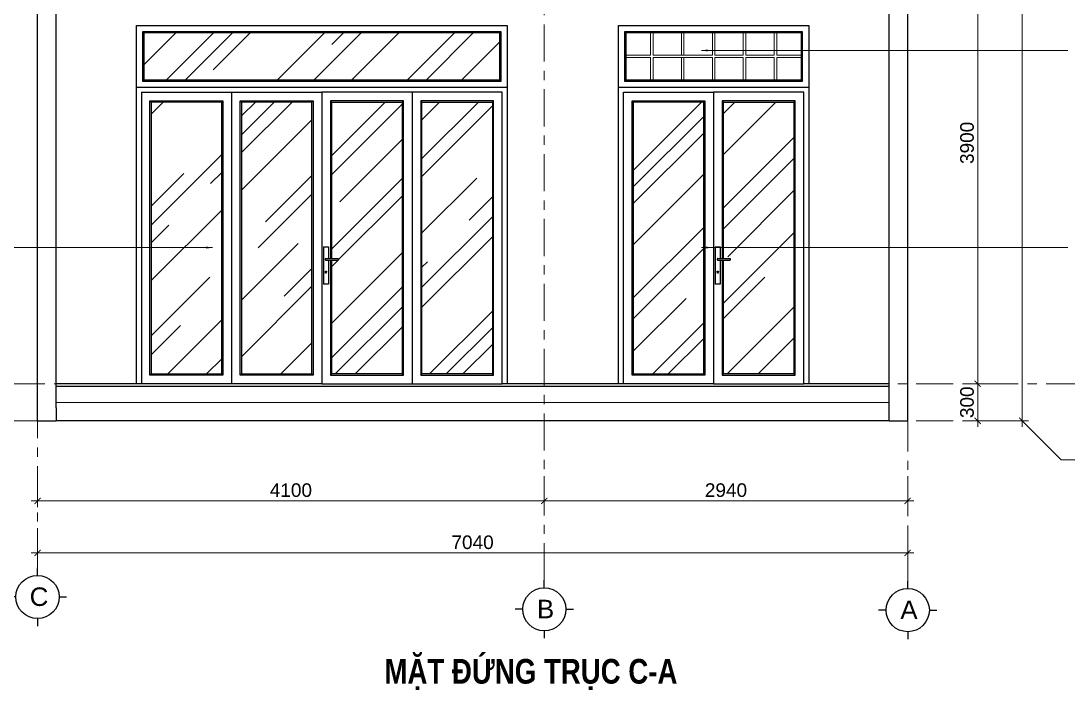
# Model space of a CAD drawing. Header units: millimetres. Extents: x 0 to 84000, y -29700 to 363007.
# Drawn here: x 53315 to 70258, y 209154 to 219989 of the extents above; entities that cross this region are included whole.
import ezdxf

# ---------------------------------------------------------------- set-up
doc = ezdxf.new("R2010")
doc.units = ezdxf.units.MM
doc.linetypes.add('Grid Line', pattern=[10.5, 6, -1.5, 1.5, -1.5])
for name, color, linetype, lineweight in [('- Dims', 8, 'Continuous', 13), ('- Note', 9, 'Continuous', 13), ('A-ANNO-DIMS', 211, 'Continuous', 13), ('A-FLOR-LEVL', 51, 'Continuous', 13), ('G-ANNO-TTLB', 6, 'Continuous', 13), ('S-GRID', 1, 'Continuous', 13), ('S-GRID-IDEN', 1, 'Continuous', 25)]:
    doc.layers.add(name, color=color, linetype=linetype, lineweight=lineweight)
doc.styles.add('Arial', font='arial.ttf')
doc.styles.add('Arial_B_4', font='arialbd.ttf', dxfattribs={"width": 0.8, "height": 4})
doc.styles.add('R-Arial', font='arial.ttf')
doc.dimstyles.new('SC-50-100', dxfattribs={"dimtxt": 220, "dimasz": 100, "dimexe": 100, "dimexo": 200, "dimgap": 60, "dimtad": 1, "dimdec": 0, "dimlfac": 0.5, "dimzin": 0, "dimdsep": 46, "dimtxsty": 'R-Arial', "dimblk": 'ARCHTICK', "dimcen": 0.5, "dimdle": 100, "dimclrd": 256, "dimclre": 256, "dimclrt": 4, "dimadec": 0, "dimazin": 0, "dimtfac": 1, "dimtdec": 0, "dimtix": 1, "dimtmove": 0, "dimatfit": 3, "dimfxl": 1, "dimtolj": 1, "dimtzin": 0, "dimlwd": -1, "dimlwe": -1, "dimarcsym": 0})

# ---------------------------------------------------------------- blocks, each defined once
blk = doc.blocks.new('Grid - Gird_A3-A4-1669209-CD_MẶT ĐỨNG TRỤC C-A')
at = {"layer": 'S-GRID-IDEN'}
for p, q in [((-3520, -1551.5), (-3520, -1491.5)), ((-3695, -1726.5), (-3755, -1726.5)), ((-3345, -1726.5), (-3285, -1726.5)), ((-3520, -1901.5), (-3520, -1961.5))]:
    blk.add_line(p, q, dxfattribs=at)
blk.add_circle((-3520, -1726.5), 175, dxfattribs=at)
blk = doc.blocks.new('_ArchTick')
at = {"color": 0, "linetype": 'ByBlock', "const_width": 0.15}
blk.add_lwpolyline([(-0.5, -0.5), (0.5, 0.5)], dxfattribs=at)
blk = doc.blocks.new('*D265')
at = {"layer": 'A-ANNO-DIMS', "transparency": 16777216}
for p, q in [((68796, 222014), (68796, 214014)), ((69196, 221914), (68696, 221914)), ((69196, 214114), (68696, 214114))]:
    blk.add_line(p, q, dxfattribs=at)
at = {"layer": 'Defpoints', "color": 0, "transparency": 16777216}
for p in [(69396, 221914), (68796, 214114), (69396, 214114)]:
    blk.add_point(p, dxfattribs=at)
at = {"layer": 'A-ANNO-DIMS', "transparency": 16777216, "xscale": 100, "yscale": 100, "zscale": 100}
for p, rotation in [((68796, 221914), 90), ((68796, 214114), 270)]:
    blk.add_blockref('_ArchTick', p, dxfattribs=dict(at, rotation=rotation))
at = {"layer": 'A-ANNO-DIMS', "color": 4, "transparency": 16777216, "insert": (68624, 218014), "char_height": 220, "width": 1.21, "attachment_point": 5, "rotation": 90, "style": 'R-Arial'}
blk.add_mtext('\\A1;3900', dxfattribs=at)
blk = doc.blocks.new('*D266')
at = {"layer": 'A-ANNO-DIMS', "transparency": 16777216}
for p, q in [((68796, 214114), (68796, 214214)), ((69196, 214114), (68696, 214114)), ((68796, 214114), (68796, 213514)), ((69196, 213514), (68696, 213514)), ((68796, 213514), (68796, 213414))]:
    blk.add_line(p, q, dxfattribs=at)
at = {"layer": 'Defpoints', "color": 0, "transparency": 16777216}
for p in [(69396, 214114), (68796, 213514), (69396, 213514)]:
    blk.add_point(p, dxfattribs=at)
at = {"layer": 'A-ANNO-DIMS', "transparency": 16777216, "xscale": 100, "yscale": 100, "zscale": 100}
for p, rotation in [((68796, 214114), 270), ((68796, 213514), 90)]:
    blk.add_blockref('_ArchTick', p, dxfattribs=dict(at, rotation=rotation))
at = {"layer": 'A-ANNO-DIMS', "color": 4, "transparency": 16777216, "insert": (68624, 213814), "char_height": 220, "width": 0.904, "attachment_point": 5, "rotation": 90, "style": 'R-Arial'}
blk.add_mtext('\\A1;300', dxfattribs=at)
blk = doc.blocks.new('*D272')
at = {"layer": 'A-ANNO-DIMS', "transparency": 16777216}
for p, q in [((53583, 212617), (53583, 212117)), ((61783, 212617), (61783, 212117)), ((53483, 212217), (61883, 212217))]:
    blk.add_line(p, q, dxfattribs=at)
at = {"layer": 'Defpoints', "color": 0, "transparency": 16777216}
for p in [(53583, 212817), (61783, 212817), (61783, 212217)]:
    blk.add_point(p, dxfattribs=at)
at = {"layer": 'A-ANNO-DIMS', "transparency": 16777216, "xscale": 100, "yscale": 100, "zscale": 100, "rotation": 180}
blk.add_blockref('_ArchTick', (53583, 212217), dxfattribs=at)
at = {"layer": 'A-ANNO-DIMS', "transparency": 16777216, "xscale": 100, "yscale": 100, "zscale": 100}
blk.add_blockref('_ArchTick', (61783, 212217), dxfattribs=at)
at = {"layer": 'A-ANNO-DIMS', "color": 4, "transparency": 16777216, "insert": (57683, 212390), "char_height": 220, "width": 1.21, "attachment_point": 5, "style": 'R-Arial'}
blk.add_mtext('\\A1;4100', dxfattribs=at)
blk = doc.blocks.new('*D273')
at = {"layer": 'A-ANNO-DIMS', "transparency": 16777216}
for p, q in [((61783, 212617), (61783, 212117)), ((67663, 212617), (67663, 212117)), ((61683, 212217), (67763, 212217))]:
    blk.add_line(p, q, dxfattribs=at)
at = {"layer": 'Defpoints', "color": 0, "transparency": 16777216}
for p in [(61783, 212817), (67663, 212817), (67663, 212217)]:
    blk.add_point(p, dxfattribs=at)
at = {"layer": 'A-ANNO-DIMS', "transparency": 16777216, "xscale": 100, "yscale": 100, "zscale": 100, "rotation": 180}
blk.add_blockref('_ArchTick', (61783, 212217), dxfattribs=at)
at = {"layer": 'A-ANNO-DIMS', "transparency": 16777216, "xscale": 100, "yscale": 100, "zscale": 100}
blk.add_blockref('_ArchTick', (67663, 212217), dxfattribs=at)
at = {"layer": 'A-ANNO-DIMS', "color": 4, "transparency": 16777216, "insert": (64723, 212390), "char_height": 220, "width": 1.21, "attachment_point": 5, "style": 'R-Arial'}
blk.add_mtext('\\A1;2940', dxfattribs=at)
blk = doc.blocks.new('*D274')
at = {"layer": 'A-ANNO-DIMS', "transparency": 16777216}
for p, q in [((53583, 211774), (53583, 211274)), ((67663, 211774), (67663, 211274)), ((53483, 211374), (67763, 211374))]:
    blk.add_line(p, q, dxfattribs=at)
at = {"layer": 'Defpoints', "color": 0, "transparency": 16777216}
for p in [(53583, 211974), (67663, 211974), (67663, 211374)]:
    blk.add_point(p, dxfattribs=at)
at = {"layer": 'A-ANNO-DIMS', "transparency": 16777216, "xscale": 100, "yscale": 100, "zscale": 100, "rotation": 180}
blk.add_blockref('_ArchTick', (53583, 211374), dxfattribs=at)
at = {"layer": 'A-ANNO-DIMS', "transparency": 16777216, "xscale": 100, "yscale": 100, "zscale": 100}
blk.add_blockref('_ArchTick', (67663, 211374), dxfattribs=at)
at = {"layer": 'A-ANNO-DIMS', "color": 4, "transparency": 16777216, "insert": (60623, 211546), "char_height": 220, "width": 1.21, "attachment_point": 5, "style": 'R-Arial'}
blk.add_mtext('\\A1;7040', dxfattribs=at)
blk = doc.blocks.new('*D275')
at = {"layer": 'A-ANNO-DIMS', "transparency": 16777216}
for p, q in [((69118, 236214), (69618, 236214)), ((69518, 236314), (69518, 213414)), ((69118, 213514), (69618, 213514))]:
    blk.add_line(p, q, dxfattribs=at)
at = {"layer": 'Defpoints', "color": 0, "transparency": 16777216}
for p in [(68918, 236214), (68918, 213514), (69518, 213514)]:
    blk.add_point(p, dxfattribs=at)
at = {"layer": 'A-ANNO-DIMS', "transparency": 16777216, "xscale": 100, "yscale": 100, "zscale": 100}
for p, rotation in [((69518, 236214), 90), ((69518, 213514), 270)]:
    blk.add_blockref('_ArchTick', p, dxfattribs=dict(at, rotation=rotation))
at = {"layer": 'A-ANNO-DIMS', "color": 4, "transparency": 16777216, "insert": (69345, 224864), "char_height": 220, "width": 1.51, "attachment_point": 5, "rotation": 90, "style": 'R-Arial'}
blk.add_mtext('\\A1;11350', dxfattribs=at)

msp = doc.modelspace()

# ---------------------------------------------------------------- hatches: boundary and pattern name
at = {"layer": '- Dims'}
h = msp.add_hatch(dxfattribs=at)
h.set_pattern_fill('AR-RROOF', color=256, scale=50, angle=45)
h.set_pattern_definition([(45, (60500.7, 225353.4), (1077.63, 2873.68), [19050, -2540, 6350, -1270]), (45, (61246.1, 226996.8), (-2092.4, 296.35), [3810, -419.1, 7620, -952.5]), (45, (60186.4, 226565.7), (4068.056, 5271.41), [10160, -1778, 5080, -1270])])
h.paths.add_polyline_path([(61025.9, 226534.3), (59785.9, 226534.3), (59785.9, 224114.3), (61025.9, 224114.3)])
h.paths.add_polyline_path([(56423.4, 226534.3), (55423.4, 226534.3), (55423.4, 224114.3), (56423.4, 224114.3)])
h.paths.add_polyline_path([(56743.4, 224114.3), (57743.4, 224114.3), (57743.4, 226534.3), (56743.4, 226534.3)])
h.paths.add_polyline_path([(61063.4, 219034.3), (61063.4, 219794.3), (55303.4, 219794.3), (55303.4, 219034.3)])
h.paths.add_polyline_path([(56563.4, 218674.3), (55423.4, 218674.3), (55423.4, 214274.3), (56563.4, 214274.3)])
h.paths.add_polyline_path([(58023.4, 218674.3), (56883.4, 218674.3), (56883.4, 214274.3), (58023.4, 214274.3)])
h.paths.add_polyline_path([(58343.4, 216140.4), (58450.2, 216140.4), (58450.2, 216116.4), (58343.4, 216116.4), (58343.4, 214274.3), (59483.4, 214274.3), (59483.4, 218674.3), (58343.4, 218674.3)])
h.paths.add_polyline_path([(60943.4, 218674.3), (59803.4, 218674.3), (59803.4, 214274.3), (60943.4, 214274.3)])
h.paths.add_polyline_path([(63223.4, 214274.3), (64363.4, 214274.3), (64363.4, 218674.3), (63223.4, 218674.3)])
h.paths.add_polyline_path([(65823.4, 218674.3), (64683.4, 218674.3), (64683.4, 216140.4), (64790.2, 216140.4), (64790.2, 216116.4), (64683.4, 216116.4), (64683.4, 214274.3), (65823.4, 214274.3)])
h.paths.add_polyline_path([(64823.4, 224114.3), (65823.4, 224114.3), (65823.4, 226534.3), (64823.4, 226534.3)])
h.paths.add_polyline_path([(64503.4, 224114.3), (64503.4, 226534.3), (63503.4, 226534.3), (63503.4, 224114.3)])
h.paths.add_polyline_path([(63343.4, 226774.3), (65983.4, 226774.3), (65983.4, 226890.6), (65921.7, 226985.7), (65839.5, 227091.1), (65748.5, 227189), (65649.4, 227278.6), (65542.9, 227359.4), (65429.9, 227430.6), (65311.1, 227491.9), (65187.5, 227542.6), (65059.9, 227582.4), (64929.4, 227611.1), (64796.9, 227628.4), (64663.4, 227634.2), (64529.9, 227628.4), (64397.4, 227611.1), (64266.9, 227582.4), (64139.3, 227542.6), (64015.7, 227491.9), (63896.9, 227430.6), (63783.9, 227359.4), (63677.4, 227278.6), (63578.3, 227189), (63487.3, 227091.1), (63405.1, 226985.7), (63343.4, 226890.6)])
h.paths.add_polyline_path([(63503.4, 231514.3), (64503.4, 231514.3), (64503.4, 233734.3), (63503.4, 233734.3)])
h.paths.add_polyline_path([(64823.4, 233734.3), (64823.4, 231514.3), (65823.4, 231514.3), (65823.4, 233734.3)])

# ---------------------------------------------------------------- linework, layer by layer
at = {"layer": '- Note'}
for points in [[(63103.4, 219794.3), (63103.4, 219034.3)], [(63503.4, 219794.3), (63503.4, 219434.3)], [(63543.4, 219794.3), (63543.4, 219434.3)], [(64003.4, 219794.3), (64003.4, 219434.3)], [(64043.4, 219794.3), (64043.4, 219434.3)], [(64503.4, 219794.3), (64503.4, 219434.3)], [(64543.4, 219794.3), (64543.4, 219434.3)], [(65003.4, 219794.3), (65003.4, 219434.3)], [(65043.4, 219794.3), (65043.4, 219434.3)], [(65503.4, 219794.3), (65503.4, 219434.3)], [(65543.4, 219794.3), (65543.4, 219434.3)], [(63103.4, 219434.3), (63503.4, 219434.3)], [(63543.4, 219434.3), (64503.4, 219434.3)], [(64543.4, 219434.3), (65003.4, 219434.3)], [(65043.4, 219434.3), (65503.4, 219434.3)], [(65543.4, 219434.3), (65943.4, 219434.3)], [(63103.4, 219394.3), (63503.4, 219394.3)], [(63503.4, 219394.3), (63503.4, 219034.3)], [(63543.4, 219394.3), (63543.4, 219034.3)], [(63543.4, 219394.3), (64503.4, 219394.3)], [(64003.4, 219394.3), (64003.4, 219034.3)], [(64043.4, 219394.3), (64043.4, 219034.3)], [(64503.4, 219394.3), (64503.4, 219034.3)], [(64543.4, 219394.3), (64543.4, 219034.3)], [(64543.4, 219394.3), (65003.4, 219394.3)], [(65003.4, 219394.3), (65003.4, 219034.3)], [(65043.4, 219394.3), (65043.4, 219034.3)], [(65043.4, 219394.3), (65503.4, 219394.3)], [(65503.4, 219394.3), (65503.4, 219034.3)], [(65543.4, 219394.3), (65543.4, 219034.3)], [(65543.4, 219394.3), (65943.4, 219394.3)]]:
    msp.add_lwpolyline(points, dxfattribs=at)
for p, q in [((53583.4, 213514.3), (53583.4, 221094.3)), ((53883.4, 214114.3), (53883.4, 221094.3)), ((67363.4, 214114.3), (67363.4, 221094.3)), ((67663.4, 214114.3), (67663.4, 221094.3)), ((55183.4, 219914.3), (61183.4, 219914.3)), ((55183.4, 218918.3), (55183.4, 219914.3)), ((61083.4, 219814.3), (55283.4, 219814.3)), ((55283.4, 219814.3), (55283.4, 219014.3)), ((55283.4, 219814.3), (55303.4, 219794.3)), ((55303.4, 219794.3), (55303.4, 219034.3)), ((61063.4, 219794.3), (55303.4, 219794.3)), ((61083.4, 219814.3), (61063.4, 219794.3)), ((61063.4, 219034.3), (61063.4, 219794.3)), ((61083.4, 219014.3), (61083.4, 219814.3)), ((61183.4, 219914.3), (61183.4, 218918.3)), ((62983.4, 219914.3), (66063.4, 219914.3)), ((62983.4, 218918.3), (62983.4, 219914.3)), ((65963.4, 219814.3), (63083.4, 219814.3)), ((63083.4, 219814.3), (63083.4, 219014.3)), ((63083.4, 219814.3), (63103.4, 219794.3)), ((63103.4, 219794.3), (63103.4, 219034.3)), ((65943.4, 219794.3), (63103.4, 219794.3)), ((65963.4, 219814.3), (65943.4, 219794.3)), ((65943.4, 219034.3), (65943.4, 219794.3)), ((65963.4, 219014.3), (65963.4, 219814.3)), ((66063.4, 219914.3), (66063.4, 218918.3)), ((55183.4, 218914.3), (55183.4, 218918.3)), ((55183.4, 218918.3), (61183.4, 218918.3)), ((55183.4, 218914.3), (61183.4, 218914.3)), ((55183.4, 214114.3), (55183.4, 218914.3)), ((55303.4, 219034.3), (55283.4, 219014.3)), ((55283.4, 219014.3), (61083.4, 219014.3)), ((55303.4, 219034.3), (61063.4, 219034.3)), ((61063.4, 219034.3), (61083.4, 219014.3)), ((61183.4, 218918.3), (61183.4, 218914.3)), ((61183.4, 218914.3), (61183.4, 214114.3)), ((62983.4, 218914.3), (62983.4, 218918.3)), ((62983.4, 218918.3), (66063.4, 218918.3)), ((62983.4, 218914.3), (66063.4, 218914.3)), ((62983.4, 214114.3), (62983.4, 218914.3)), ((63103.4, 219034.3), (63083.4, 219014.3)), ((63083.4, 219014.3), (65963.4, 219014.3)), ((63103.4, 219034.3), (65943.4, 219034.3)), ((65943.4, 219034.3), (65963.4, 219014.3)), ((66063.4, 218918.3), (66063.4, 218914.3)), ((66063.4, 218914.3), (66063.4, 214114.3)), ((55263.4, 218834.3), (55263.4, 214114.3)), ((55263.4, 218834.3), (56723.4, 218834.3)), ((56723.4, 218834.3), (56723.4, 214114.3)), ((56723.4, 218834.3), (58183.4, 218834.3)), ((58183.4, 218834.3), (58183.4, 214114.3)), ((59643.4, 218834.3), (58183.4, 218834.3)), ((59643.4, 218834.3), (59643.4, 214114.3)), ((61103.4, 218834.3), (59643.4, 218834.3)), ((61103.4, 214114.3), (61103.4, 218834.3)), ((63063.4, 218834.3), (64523.4, 218834.3)), ((63063.4, 214114.3), (63063.4, 218834.3)), ((64523.4, 218834.3), (64523.4, 214114.3)), ((65983.4, 218834.3), (64523.4, 218834.3)), ((65983.4, 214114.3), (65983.4, 218834.3)), ((55403.4, 218694.3), (56583.4, 218694.3)), ((55403.4, 214254.3), (55403.4, 218694.3)), ((55423.4, 218674.3), (55403.4, 218694.3)), ((55423.4, 218674.3), (55423.4, 214274.3)), ((56563.4, 218674.3), (55423.4, 218674.3)), ((56563.4, 218674.3), (56583.4, 218694.3)), ((56563.4, 214274.3), (56563.4, 218674.3)), ((56583.4, 218694.3), (56583.4, 214254.3)), ((56863.4, 218694.3), (58043.4, 218694.3)), ((56863.4, 214254.3), (56863.4, 218694.3)), ((56883.4, 218674.3), (56863.4, 218694.3)), ((56883.4, 218674.3), (56883.4, 214274.3)), ((58023.4, 218674.3), (56883.4, 218674.3)), ((58023.4, 218674.3), (58043.4, 218694.3)), ((58023.4, 214274.3), (58023.4, 218674.3)), ((58043.4, 218694.3), (58043.4, 214254.3)), ((59503.4, 218694.3), (58323.4, 218694.3)), ((58323.4, 218694.3), (58323.4, 216140.4)), ((58343.4, 218674.3), (58323.4, 218694.3)), ((58343.4, 218674.3), (59483.4, 218674.3)), ((58343.4, 216140.4), (58343.4, 218674.3)), ((59483.4, 218674.3), (59503.4, 218694.3)), ((59483.4, 218674.3), (59483.4, 214274.3)), ((59503.4, 214254.3), (59503.4, 218694.3)), ((60963.4, 218694.3), (59783.4, 218694.3)), ((59783.4, 218694.3), (59783.4, 214254.3)), ((59803.4, 218674.3), (59783.4, 218694.3)), ((59803.4, 218674.3), (60943.4, 218674.3)), ((59803.4, 214274.3), (59803.4, 218674.3)), ((60943.4, 218674.3), (60963.4, 218694.3)), ((60943.4, 218674.3), (60943.4, 214274.3)), ((60963.4, 214254.3), (60963.4, 218694.3)), ((63203.4, 218694.3), (64383.4, 218694.3)), ((63203.4, 214254.3), (63203.4, 218694.3)), ((63223.4, 218674.3), (63203.4, 218694.3)), ((63223.4, 218674.3), (63223.4, 214274.3)), ((64363.4, 218674.3), (63223.4, 218674.3)), ((64363.4, 218674.3), (64383.4, 218694.3)), ((64363.4, 214274.3), (64363.4, 218674.3)), ((64383.4, 218694.3), (64383.4, 214254.3)), ((65843.4, 218694.3), (64663.4, 218694.3)), ((64663.4, 218694.3), (64663.4, 216140.4)), ((64683.4, 218674.3), (64663.4, 218694.3)), ((64683.4, 218674.3), (65823.4, 218674.3)), ((64683.4, 216140.4), (64683.4, 218674.3)), ((65823.4, 218674.3), (65843.4, 218694.3)), ((65823.4, 218674.3), (65823.4, 214274.3)), ((65843.4, 214254.3), (65843.4, 218694.3)), ((58210.2, 216328.4), (58210.2, 215728.4)), ((58210.2, 216328.4), (58290.2, 216328.4)), ((58290.2, 216328.4), (58290.2, 216140.4)), ((64550.2, 216328.4), (64550.2, 215728.4)), ((64550.2, 216328.4), (64630.2, 216328.4)), ((64630.2, 216328.4), (64630.2, 216140.4)), ((58238.6, 216131.5), (58238.2, 216128.4)), ((58238.2, 216128.4), (58238.6, 216125.3)), ((58239.8, 216134.4), (58238.6, 216131.5)), ((58238.6, 216125.3), (58239.8, 216122.4)), ((58241.7, 216136.9), (58239.8, 216134.4)), ((58239.8, 216122.4), (58241.7, 216119.9)), ((58244.2, 216138.8), (58241.7, 216136.9)), ((58241.7, 216119.9), (58244.2, 216118)), ((58247.1, 216140), (58244.2, 216138.8)), ((58244.2, 216118), (58247.1, 216116.8)), ((58250.2, 216140.4), (58247.1, 216140)), ((58247.1, 216116.8), (58250.2, 216116.4)), ((58250.2, 216140.4), (58290.2, 216140.4)), ((58250.2, 216116.4), (58290.2, 216116.4)), ((58290.2, 216140.4), (58323.4, 216140.4)), ((58290.2, 216116.4), (58290.2, 215728.4)), ((58290.2, 216116.4), (58323.4, 216116.4)), ((58323.4, 216140.4), (58343.4, 216140.4)), ((58323.4, 216116.4), (58323.4, 214254.3)), ((58323.4, 216116.4), (58343.4, 216116.4)), ((58343.4, 216140.4), (58450.2, 216140.4)), ((58343.4, 214274.3), (58343.4, 216116.4)), ((58343.4, 216116.4), (58450.2, 216116.4)), ((58450.2, 216140.4), (58450.2, 216116.4)), ((64578.6, 216131.5), (64578.2, 216128.4)), ((64578.2, 216128.4), (64578.6, 216125.3)), ((64579.8, 216134.4), (64578.6, 216131.5)), ((64578.6, 216125.3), (64579.8, 216122.4)), ((64581.7, 216136.9), (64579.8, 216134.4)), ((64579.8, 216122.4), (64581.7, 216119.9)), ((64584.2, 216138.8), (64581.7, 216136.9)), ((64581.7, 216119.9), (64584.2, 216118)), ((64587.1, 216140), (64584.2, 216138.8)), ((64584.2, 216118), (64587.1, 216116.8)), ((64590.2, 216140.4), (64587.1, 216140)), ((64587.1, 216116.8), (64590.2, 216116.4)), ((64590.2, 216140.4), (64630.2, 216140.4)), ((64590.2, 216116.4), (64630.2, 216116.4)), ((64630.2, 216140.4), (64663.4, 216140.4)), ((64630.2, 216116.4), (64630.2, 215728.4)), ((64630.2, 216116.4), (64663.4, 216116.4)), ((64663.4, 216140.4), (64683.4, 216140.4)), ((64663.4, 216116.4), (64663.4, 214254.3)), ((64663.4, 216116.4), (64683.4, 216116.4)), ((64683.4, 216140.4), (64790.2, 216140.4)), ((64683.4, 214274.3), (64683.4, 216116.4)), ((64683.4, 216116.4), (64790.2, 216116.4)), ((64790.2, 216140.4), (64790.2, 216116.4)), ((58240.2, 215928.4), (58240.5, 215931)), ((58240.5, 215925.8), (58240.2, 215928.4)), ((58240.5, 215931), (58241.5, 215933.4)), ((58241.5, 215923.4), (58240.5, 215925.8)), ((58241.5, 215933.4), (58243.1, 215935.4)), ((58243.1, 215921.3), (58241.5, 215923.4)), ((58243.1, 215935.4), (58245.2, 215937)), ((58244.2, 215920.5), (58243.1, 215921.3)), ((58244.2, 215909.5), (58244.2, 215920.5)), ((58244.4, 215907.9), (58244.2, 215909.5)), ((58245, 215906.5), (58244.4, 215907.9)), ((58246, 215905.2), (58245, 215906.5)), ((58245.2, 215937), (58247.6, 215938)), ((58247.2, 215904.3), (58246, 215905.2)), ((58248.6, 215903.7), (58247.2, 215904.3)), ((58247.6, 215938), (58250.2, 215938.4)), ((58250.2, 215903.5), (58248.6, 215903.7)), ((58250.2, 215938.4), (58252.8, 215938)), ((58251.8, 215903.7), (58250.2, 215903.5)), ((58253.2, 215904.3), (58251.8, 215903.7)), ((58252.8, 215938), (58255.2, 215937)), ((58254.4, 215905.2), (58253.2, 215904.3)), ((58255.4, 215906.5), (58254.4, 215905.2)), ((58255.2, 215937), (58257.3, 215935.4)), ((58256, 215907.9), (58255.4, 215906.5)), ((58256.2, 215909.5), (58256, 215907.9)), ((58257.3, 215921.3), (58256.2, 215920.5)), ((58256.2, 215909.5), (58256.2, 215920.5)), ((58257.3, 215935.4), (58258.9, 215933.4)), ((58258.9, 215923.4), (58257.3, 215921.3)), ((58258.9, 215933.4), (58259.9, 215931)), ((58259.9, 215925.8), (58258.9, 215923.4)), ((58259.9, 215931), (58260.2, 215928.4)), ((58260.2, 215928.4), (58259.9, 215925.8)), ((64580.2, 215928.4), (64580.5, 215931)), ((64580.5, 215925.8), (64580.2, 215928.4)), ((64580.5, 215931), (64581.5, 215933.4)), ((64581.5, 215923.4), (64580.5, 215925.8)), ((64581.5, 215933.4), (64583.1, 215935.4)), ((64583.1, 215921.3), (64581.5, 215923.4)), ((64583.1, 215935.4), (64585.2, 215937)), ((64584.2, 215920.5), (64583.1, 215921.3)), ((64584.2, 215909.5), (64584.2, 215920.5)), ((64584.4, 215907.9), (64584.2, 215909.5)), ((64585, 215906.5), (64584.4, 215907.9)), ((64586, 215905.2), (64585, 215906.5)), ((64585.2, 215937), (64587.6, 215938)), ((64587.2, 215904.3), (64586, 215905.2)), ((64588.6, 215903.7), (64587.2, 215904.3)), ((64587.6, 215938), (64590.2, 215938.4)), ((64590.2, 215903.5), (64588.6, 215903.7)), ((64590.2, 215938.4), (64592.8, 215938)), ((64591.8, 215903.7), (64590.2, 215903.5)), ((64593.2, 215904.3), (64591.8, 215903.7)), ((64592.8, 215938), (64595.2, 215937)), ((64594.4, 215905.2), (64593.2, 215904.3)), ((64595.4, 215906.5), (64594.4, 215905.2)), ((64595.2, 215937), (64597.3, 215935.4)), ((64596, 215907.9), (64595.4, 215906.5)), ((64596.2, 215909.5), (64596, 215907.9)), ((64597.3, 215921.3), (64596.2, 215920.5)), ((64596.2, 215909.5), (64596.2, 215920.5)), ((64597.3, 215935.4), (64598.9, 215933.4)), ((64598.9, 215923.4), (64597.3, 215921.3)), ((64598.9, 215933.4), (64599.9, 215931)), ((64599.9, 215925.8), (64598.9, 215923.4)), ((64599.9, 215931), (64600.2, 215928.4)), ((64600.2, 215928.4), (64599.9, 215925.8)), ((58290.2, 215728.4), (58210.2, 215728.4)), ((64630.2, 215728.4), (64550.2, 215728.4)), ((55403.4, 214254.3), (55423.4, 214274.3)), ((56583.4, 214254.3), (55403.4, 214254.3)), ((55423.4, 214274.3), (56563.4, 214274.3)), ((56583.4, 214254.3), (56563.4, 214274.3)), ((56863.4, 214254.3), (56883.4, 214274.3)), ((58043.4, 214254.3), (56863.4, 214254.3)), ((56883.4, 214274.3), (58023.4, 214274.3)), ((58043.4, 214254.3), (58023.4, 214274.3)), ((58323.4, 214254.3), (58343.4, 214274.3)), ((58323.4, 214254.3), (59503.4, 214254.3)), ((59483.4, 214274.3), (58343.4, 214274.3)), ((59503.4, 214254.3), (59483.4, 214274.3)), ((59783.4, 214254.3), (59803.4, 214274.3)), ((59783.4, 214254.3), (60963.4, 214254.3)), ((60943.4, 214274.3), (59803.4, 214274.3)), ((60963.4, 214254.3), (60943.4, 214274.3)), ((63203.4, 214254.3), (63223.4, 214274.3)), ((64383.4, 214254.3), (63203.4, 214254.3)), ((63223.4, 214274.3), (64363.4, 214274.3)), ((64383.4, 214254.3), (64363.4, 214274.3)), ((64663.4, 214254.3), (64683.4, 214274.3)), ((64663.4, 214254.3), (65843.4, 214254.3)), ((65823.4, 214274.3), (64683.4, 214274.3)), ((65843.4, 214254.3), (65823.4, 214274.3)), ((55183.4, 214114.3), (53883.4, 214114.3)), ((53883.4, 214074.3), (53883.4, 214114.3)), ((53883.4, 213814.3), (53883.4, 214074.3)), ((53883.4, 214074.3), (67363.4, 214074.3)), ((55263.4, 214114.3), (55183.4, 214114.3)), ((56723.4, 214114.3), (55263.4, 214114.3)), ((58183.4, 214114.3), (56723.4, 214114.3)), ((58183.4, 214114.3), (59643.4, 214114.3)), ((59643.4, 214114.3), (61103.4, 214114.3)), ((61183.4, 214114.3), (61103.4, 214114.3)), ((62983.4, 214114.3), (61183.4, 214114.3)), ((63063.4, 214114.3), (62983.4, 214114.3)), ((64523.4, 214114.3), (63063.4, 214114.3)), ((64523.4, 214114.3), (65983.4, 214114.3)), ((66063.4, 214114.3), (65983.4, 214114.3)), ((67363.4, 214114.3), (66063.4, 214114.3)), ((67363.4, 214074.3), (67363.4, 214114.3)), ((67363.4, 213514.3), (67363.4, 214074.3)), ((67663.4, 213514.3), (67663.4, 214114.3)), ((53883.4, 213814.3), (67363.4, 213810.2)), ((53883.4, 213722.1), (53883.4, 213814.3)), ((53883.4, 213722.1), (53883.4, 213615.4)), ((53583.4, 213514.3), (53883.4, 213514.3)), ((53583.4, 213514.3), (53783.4, 213514.3)), ((53883.4, 213615.4), (53883.4, 213514.3)), ((55583.4, 213514.3), (53883.4, 213514.3)), ((67363.4, 213514.3), (55583.4, 213514.3)), ((67363.4, 213514.3), (67463.4, 213514.3)), ((67463.4, 213514.3), (67663.4, 213514.3))]:
    msp.add_line(p, q)
at = {"layer": 'A-FLOR-LEVL', "linetype": 'Grid Line', "ltscale": 100}
for p, q in [((53101.5, 214114.3), (70783.7, 214114.3)), ((53101.5, 213514.3), (69513.7, 213514.3))]:
    msp.add_line(p, q, dxfattribs=at)
at = {"layer": 'A-FLOR-LEVL', "ltscale": 25}
for p, q in [((69513.7, 213514.3), (70148.7, 212879.3)), ((70148.7, 212879.3), (70783.7, 212879.3))]:
    msp.add_line(p, q, dxfattribs=at)
at = {"layer": 'S-GRID', "linetype": 'Grid Line', "ltscale": 100}
for p, q in [((53583.4, 211131.2), (53583.4, 237064)), ((61783.4, 210931.7), (61783.4, 237064)), ((67663.4, 210918.1), (67663.4, 237064))]:
    msp.add_line(p, q, dxfattribs=at)

# ---------------------------------------------------------------- block references
at = {"layer": 'S-GRID-IDEN', "xscale": 2, "yscale": 2, "zscale": 2}
for p in [(60623.4, 214114.3), (68823.4, 213914.8), (74703.4, 213901.2)]:
    msp.add_blockref('Grid - Gird_A3-A4-1669209-CD_MẶT ĐỨNG TRỤC C-A', p, dxfattribs=at)

# ---------------------------------------------------------------- texts
at = {"layer": 'G-ANNO-TTLB', "insert": (59196.7, 209657.8), "char_height": 400, "width": 5592.228, "attachment_point": 1, "style": 'Arial_B_4'}
msp.add_mtext('MẶT ĐỨNG TRỤC C-A', dxfattribs=at)
at = {"layer": 'S-GRID-IDEN', "lineweight": 13, "char_height": 300, "attachment_point": 1, "style": 'Arial'}
for s, insert, width in [('C', (53456.7, 210816), 295.021), ('B', (61664.7, 210616.5), 275.78), ('A', (67544.7, 210602.9), 275.78)]:
    msp.add_mtext(s, dxfattribs=dict(at, insert=insert, width=width))

# ---------------------------------------------------------------- dimensions: what is measured, and where the dimension line sits
at = {"layer": 'A-ANNO-DIMS'}
for base, p1, p2, picture, middle in [((69517.8, 213514.3), (68917.8, 236214.3), (68917.8, 213514.3), '*D275', (69345.4, 224864.3)), ((68796.2, 214114.3), (69396.2, 221914.3), (69396.2, 214114.3), '*D265', (68623.8, 218014.3)), ((68796.2, 213514.3), (69396.2, 214114.3), (69396.2, 213514.3), '*D266', (68623.8, 213814.3))]:
    dim = msp.add_linear_dim(base=base, p1=p1, p2=p2, angle=90, dimstyle='SC-50-100', dxfattribs=at)
    dim.commit()
    dim.dimension.update_dxf_attribs({"geometry": picture, "text_midpoint": middle})
for base, p1, p2, picture, middle in [((61783.4, 212217.4), (53583.4, 212817.4), (61783.4, 212817.4), '*D272', (57683.4, 212389.7)), ((67663.4, 212217.4), (61783.4, 212817.4), (67663.4, 212817.4), '*D273', (64723.4, 212389.7)), ((67663.4, 211373.9), (53583.4, 211973.9), (67663.4, 211973.9), '*D274', (60623.4, 211546.2))]:
    dim = msp.add_linear_dim(base=base, p1=p1, p2=p2, dimstyle='SC-50-100', dxfattribs=at)
    dim.commit()
    dim.dimension.update_dxf_attribs({"geometry": picture, "text_midpoint": middle})

# ---------------------------------------------------------------- leaders
at = {"layer": '- Note'}
for points in [[(64328.3, 219511), (70255.9, 219511)], [(56414.6, 216318.7), (50487, 216318.7)], [(64328.3, 216318.7), (70255.9, 216318.7)]]:
    msp.add_leader(points, dimstyle='SC-50-100', override={"dimgap": 60, "dimtad": 0}, dxfattribs=at)

doc.saveas('drawing.dxf')
